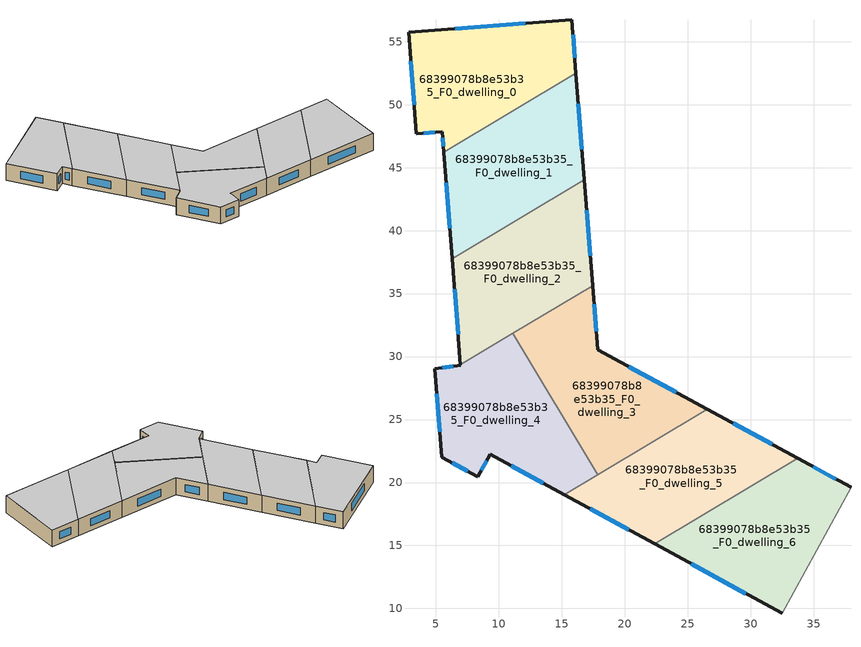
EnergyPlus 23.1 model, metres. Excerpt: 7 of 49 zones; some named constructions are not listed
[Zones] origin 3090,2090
68399078b8e53b35_F0_dwelling_0
 floor ground (EU_floor_Construction): 15.79,56.75 16.13,52.5 5.63,46.24 5.51,47.84 3.46,47.68 2.83,55.74 z0
 wall outside (EU_wall_Construction): 16.13,52.5 15.79,56.75 2.83,55.74 3.46,47.68 5.51,47.84 5.63,46.24 z0:3
 wall to 68399078b8e53b35_F0_dwelling_1 (EU_wall_Construction): 5.63,46.24 16.13,52.5 z0:3
 window (EU_Window_Construction): 12.09,56.47 6.53,56.03 / 16.03,53.71 15.89,55.54 / 5.54,47.38 5.6,46.69 / 4.04,47.72 4.92,47.79 / 3.01,53.44 3.28,49.98 z0.86:2.14
 ceiling to 68399078b8e53b35_F1_dwelling_0 (EU_floor_Construction): 16.13,52.5 15.79,56.75 2.83,55.74 3.46,47.68 5.51,47.84 5.63,46.24 z3
68399078b8e53b35_F0_dwelling_1
 floor ground (EU_floor_Construction): 16.13,52.5 16.79,44.02 6.3,37.76 5.63,46.24 z0
 wall outside (EU_wall_Construction): 5.63,46.24 6.3,37.76 / 16.79,44.02 16.13,52.5 z0:3
 wall to 68399078b8e53b35_F0_dwelling_2 (EU_wall_Construction): 6.3,37.76 16.79,44.02 z0:3
 window (EU_Window_Construction): 5.82,43.81 6.11,40.18 / 16.6,46.44 16.31,50.08 z0.86:2.14
 ceiling to 68399078b8e53b35_F1_dwelling_1 (EU_floor_Construction): 16.79,44.02 16.13,52.5 5.63,46.24 6.3,37.76 z3
68399078b8e53b35_F0_dwelling_2
 floor ground (EU_floor_Construction): 16.79,44.02 17.44,35.62 6.95,29.36 6.3,37.76 z0
 wall outside (EU_wall_Construction): 6.3,37.76 6.95,29.36 / 17.44,35.62 16.79,44.02 z0:3
 wall to 68399078b8e53b35_F0_dwelling_3 (EU_wall_Construction): 11.12,31.85 17.44,35.62 z0:3
 wall to 68399078b8e53b35_F0_dwelling_4 (EU_wall_Construction): 6.95,29.36 11.12,31.85 z0:3
 window (EU_Window_Construction): 6.48,35.36 6.76,31.76 / 17.26,38.02 16.97,41.62 z0.86:2.14
 ceiling to 68399078b8e53b35_F1_dwelling_2 (EU_floor_Construction): 17.44,35.62 16.79,44.02 6.3,37.76 6.95,29.36 z3
68399078b8e53b35_F0_dwelling_3
 floor ground (EU_floor_Construction): 17.44,35.62 17.84,30.55 26.56,25.82 17.83,20.61 11.12,31.85 z0
 wall outside (EU_wall_Construction): 26.56,25.82 17.84,30.55 17.44,35.62 z0:3
 wall to 68399078b8e53b35_F0_dwelling_4 (EU_wall_Construction): 11.12,31.85 17.83,20.61 z0:3
 wall to 68399078b8e53b35_F0_dwelling_5 (EU_wall_Construction): 17.83,20.61 26.56,25.82 z0:3
 window (EU_Window_Construction): 24.07,27.17 20.33,29.2 / 17.73,32 17.56,34.17 z0.86:2.14
 ceiling to 68399078b8e53b35_F1_dwelling_3 (EU_floor_Construction): 26.56,25.82 17.84,30.55 17.44,35.62 11.12,31.85 17.83,20.61 z3
68399078b8e53b35_F0_dwelling_4
 floor ground (EU_floor_Construction): 11.12,31.85 17.83,20.61 15.2,19.04 9.32,22.25 8.34,20.46 5.46,22.02 4.91,29.04 6.96,29.29 6.95,29.36 z0
 wall outside (EU_wall_Construction): 6.95,29.36 6.96,29.29 4.91,29.04 5.46,22.02 8.34,20.46 9.32,22.25 15.2,19.04 z0:3
 wall to 68399078b8e53b35_F0_dwelling_5 (EU_wall_Construction): 15.2,19.04 17.83,20.61 z0:3
 window (EU_Window_Construction): 11,21.33 13.52,19.95 / 8.62,20.97 9.04,21.73 / 6.28,21.57 7.52,20.9 / 5.07,27.03 5.3,24.03 / 6.37,29.22 5.49,29.11 z0.86:2.14
 ceiling to 68399078b8e53b35_F1_dwelling_4 (EU_floor_Construction): 17.83,20.61 11.12,31.85 6.95,29.36 6.96,29.29 4.91,29.04 5.46,22.02 8.34,20.46 9.32,22.25 15.2,19.04 z3
68399078b8e53b35_F0_dwelling_5
 floor ground (EU_floor_Construction): 33.75,21.91 22.38,15.13 15.2,19.04 26.56,25.82 z0
 wall outside (EU_wall_Construction): 33.75,21.91 26.56,25.82 / 15.2,19.04 22.38,15.13 z0:3
 wall to 68399078b8e53b35_F0_dwelling_6 (EU_wall_Construction): 22.38,15.13 33.75,21.91 z0:3
 window (EU_Window_Construction): 31.69,23.03 28.61,24.7 / 17.26,17.92 20.33,16.25 z0.86:2.14
 ceiling to 68399078b8e53b35_F1_dwelling_5 (EU_floor_Construction): 33.75,21.91 26.56,25.82 15.2,19.04 22.38,15.13 z3
68399078b8e53b35_F0_dwelling_6
 floor ground (EU_floor_Construction): 37.96,19.62 32.52,9.61 22.38,15.13 33.75,21.91 z0
 wall outside (EU_wall_Construction): 37.96,19.62 33.75,21.91 / 22.38,15.13 32.52,9.61 z0:3
 wall adiabatic (EU_wall_Construction): 32.52,9.61 37.96,19.62 z0:3
 window (EU_Window_Construction): 36.76,20.28 34.95,21.26 / 25.28,13.55 29.62,11.18 z0.86:2.14
 ceiling to 68399078b8e53b35_F1_dwelling_6 (EU_floor_Construction): 32.52,9.61 37.96,19.62 33.75,21.91 22.38,15.13 z3
[SCHEDULE:FILE] Column Number=1; Rows to Skip at Top=0; Number of Hours of Data=8760; Column Separator=Comma; Interpolate to Timestep=No; Minutes per Item=60; Adjust Schedule for Daylight Savings=Yes
Name | File
EU_Step8_GainSchedule_68399078b8e53b35_F3_dwelling_1_f000 | ../../schedules/68399078b8e53b35/68399078b8e53b35_F3_dwelling_1_f000_gain.csv
EU_Step8_GainSchedule_68399078b8e53b35_F3_dwelling_2_f000 | ../../schedules/68399078b8e53b35/68399078b8e53b35_F3_dwelling_2_f000_gain.csv
EU_Step8_GainSchedule_68399078b8e53b35_F3_dwelling_3_f000 | ../../schedules/68399078b8e53b35/68399078b8e53b35_F3_dwelling_3_f000_gain.csv
EU_Step8_GainSchedule_68399078b8e53b35_F3_dwelling_4_f000 | ../../schedules/68399078b8e53b35/68399078b8e53b35_F3_dwelling_4_f000_gain.csv
EU_Step8_GainSchedule_68399078b8e53b35_F3_dwelling_5_f000 | ../../schedules/68399078b8e53b35/68399078b8e53b35_F3_dwelling_5_f000_gain.csv
EU_Step8_GainSchedule_68399078b8e53b35_F3_dwelling_6_f000 | ../../schedules/68399078b8e53b35/68399078b8e53b35_F3_dwelling_6_f000_gain.csv
EU_Step8_GainSchedule_68399078b8e53b35_F4_dwelling_0_f000 | ../../schedules/68399078b8e53b35/68399078b8e53b35_F4_dwelling_0_f000_gain.csv
EU_Step8_GainSchedule_68399078b8e53b35_F4_dwelling_1_f000 | ../../schedules/68399078b8e53b35/68399078b8e53b35_F4_dwelling_1_f000_gain.csv
EU_Step8_GainSchedule_68399078b8e53b35_F4_dwelling_2_f000 | ../../schedules/68399078b8e53b35/68399078b8e53b35_F4_dwelling_2_f000_gain.csv
EU_Step8_GainSchedule_68399078b8e53b35_F4_dwelling_3_f000 | ../../schedules/68399078b8e53b35/68399078b8e53b35_F4_dwelling_3_f000_gain.csv
EU_Step8_GainSchedule_68399078b8e53b35_F4_dwelling_4_f000 | ../../schedules/68399078b8e53b35/68399078b8e53b35_F4_dwelling_4_f000_gain.csv
EU_Step8_GainSchedule_68399078b8e53b35_F4_dwelling_5_f000 | ../../schedules/68399078b8e53b35/68399078b8e53b35_F4_dwelling_5_f000_gain.csv
EU_Step8_GainSchedule_68399078b8e53b35_F4_dwelling_6_f000 | ../../schedules/68399078b8e53b35/68399078b8e53b35_F4_dwelling_6_f000_gain.csv
